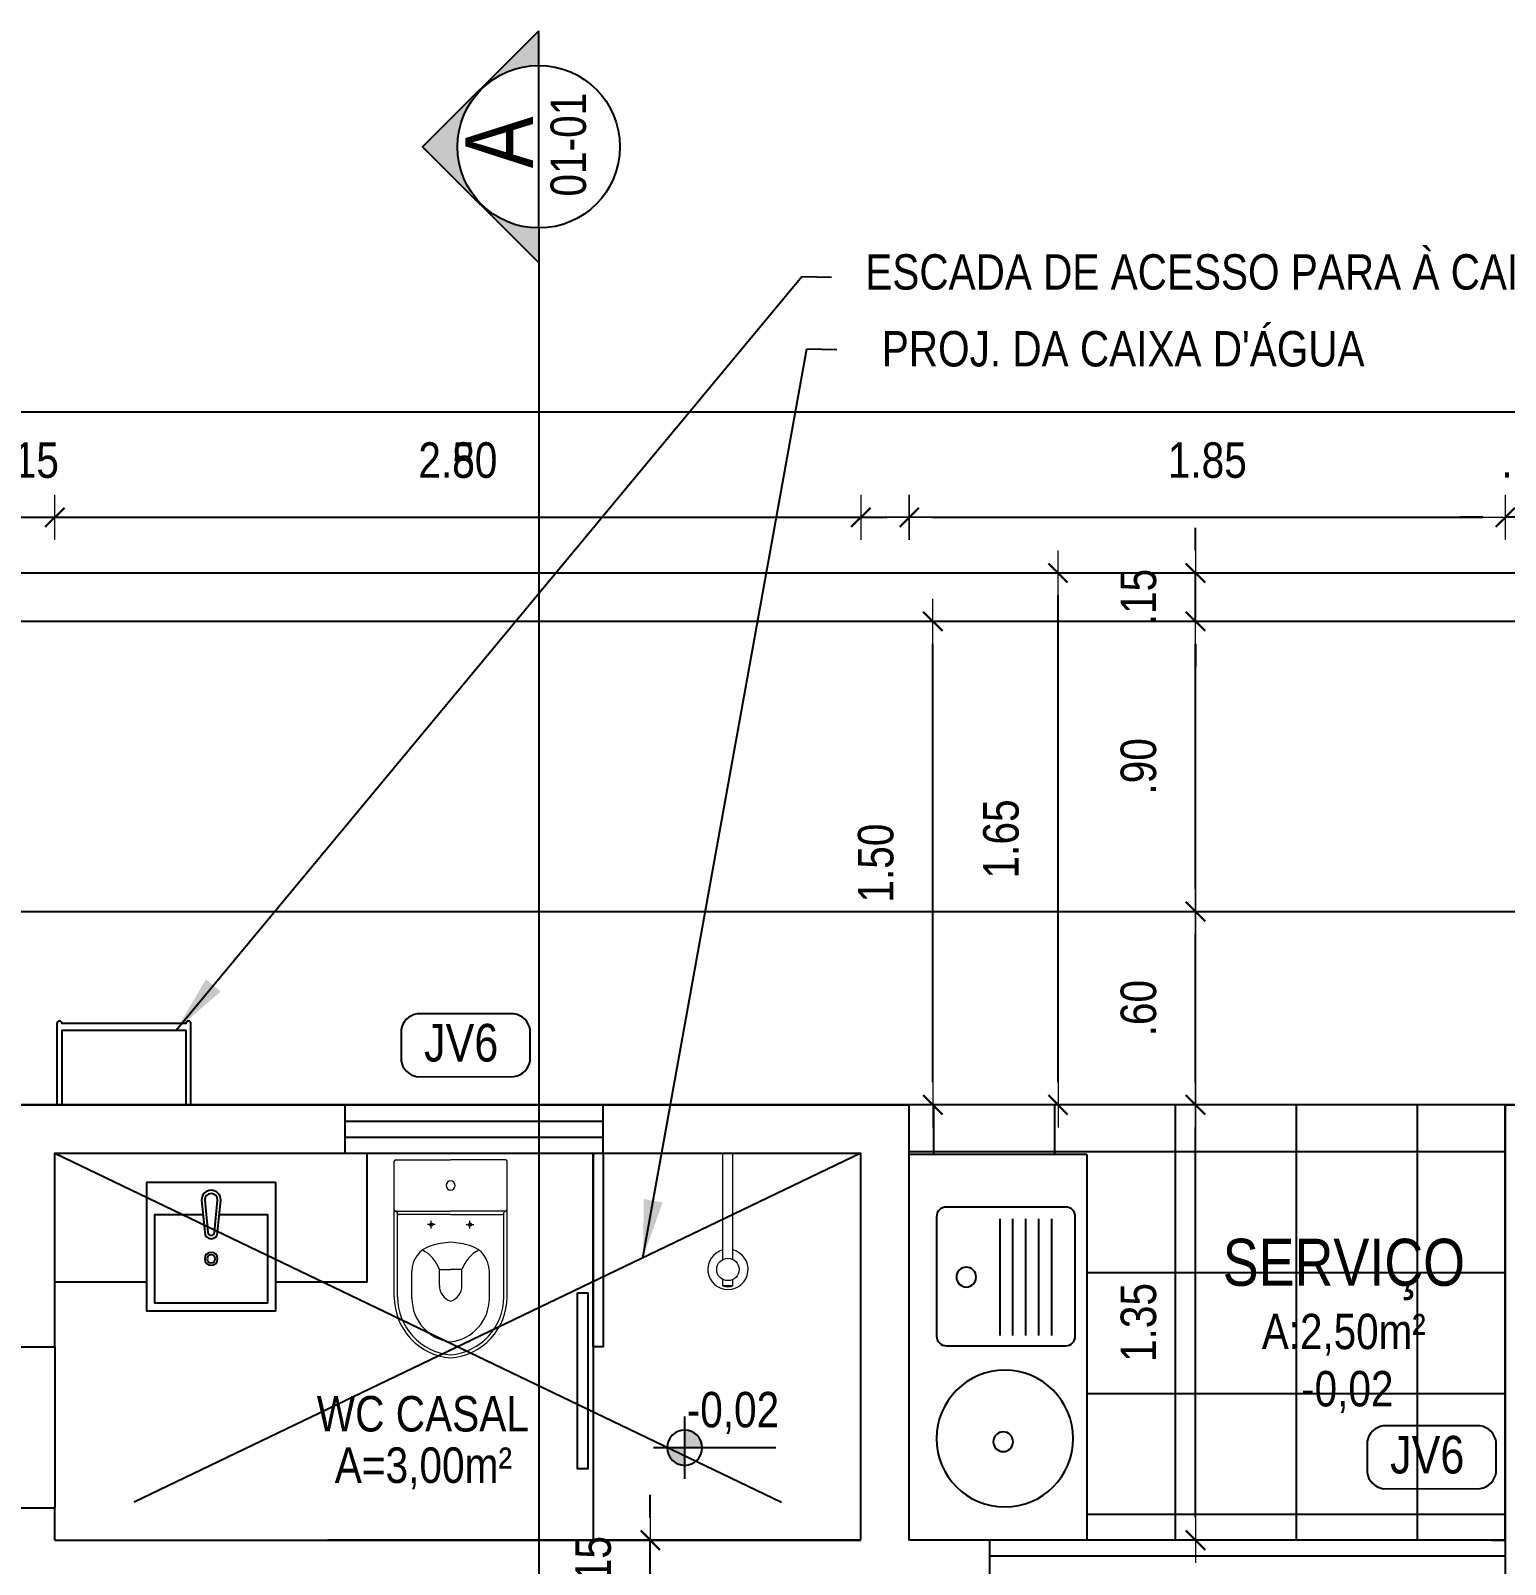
# Model space of a CAD drawing. Header units: millimetres. Extents: x -677 to -23, y -135 to 1112.
# Drawn here: x -60.97 to -56.396, y 846.009 to 850.766 of the extents above; entities that cross this region are included whole.
import ezdxf
from ezdxf.enums import TextEntityAlignment as Align

# ---------------------------------------------------------------- set-up
doc = ezdxf.new("R2010")
doc.units = ezdxf.units.MM
doc.header["$LTSCALE"] = 20
doc.header["$MEASUREMENT"] = 0
doc.header["$PDSIZE"] = -5
doc.linetypes.add('DASHDOT2', pattern=[0.5, 0.25, -0.125, 0, -0.125])
doc.linetypes.add('HIDDEN2', pattern=[0.1875, 0.125, -0.0625])
doc.layers.get('0').update_dxf_attribs({"linetype": 'CONTINUOUS'})
doc.layers.get('Defpoints').update_dxf_attribs({"linetype": 'CONTINUOUS'})
for name, color, linetype in [('AR-ALV', 5, 'CONTINUOUS'), ('AR-MOB', 252, 'CONTINUOUS'), ('COTA', 7, 'CONTINUOUS'), ('COTAS', 7, 'CONTINUOUS'), ('COTAS01', 7, 'CONTINUOUS'), ('DIVERSOS', 1, 'CONTINUOUS'), ('E-txt-g', 3, 'CONTINUOUS'), ('ESPECIFICAÇÃO02', 7, 'CONTINUOUS'), ('Layer1', 7, 'CONTINUOUS'), ('LAYER4', 7, 'CONTINUOUS'), ('LAYER5', 8, 'CONTINUOUS'), ('LAYER7', 4, 'CONTINUOUS'), ('MOB', 251, 'CONTINUOUS')]:
    doc.layers.add(name, color=color, linetype=linetype)
for name, color, linetype, lineweight in [('E-Cta-W', 7, 'CONTINUOUS', 20), ('E-Lay-9', 9, 'CONTINUOUS', 9), ('E-Pen-C', 4, 'CONTINUOUS', 15), ('E-Pen-G', 3, 'CONTINUOUS', 30), ('E-Txt-W', 7, 'CONTINUOUS', 20)]:
    doc.layers.add(name, color=color, linetype=linetype, lineweight=lineweight)
doc.styles.add('F2', font='swissc.ttf')
doc.styles.add('REG60', font='romans.shx', dxfattribs={"width": 0.8, "height": 0.15})
doc.styles.add('REG80', font='romans.shx', dxfattribs={"width": 0.8, "height": 0.2})
doc.dimstyles.new('DIMENSION-1', dxfattribs={"dimtxt": 0.11, "dimasz": 0.07, "dimexe": 1, "dimexo": 0, "dimgap": 0.12, "dimtad": 1, "dimzin": 7, "dimdsep": 46, "dimtxsty": 'F2', "dimblk1": 'TRACO', "dimblk2": 'TRACO', "dimsah": 1, "dimcen": 1, "dimse1": 1, "dimse2": 1, "dimclrd": 256, "dimclre": 256, "dimclrt": 6, "dimadec": 0, "dimazin": 0, "dimtfac": 1, "dimtix": 1, "dimtmove": 2, "dimatfit": 3, "dimldrblk": 'TRACO', "dimfxl": 1, "dimtolj": 1, "dimtzin": 0, "dimarcsym": 0})
doc.dimstyles.get("Standard").update_dxf_attribs({"dimtxt": 0.18, "dimasz": 0.18, "dimexe": 0.18, "dimexo": 0.0625, "dimgap": 0.09, "dimtad": 0, "dimtih": 1, "dimtoh": 1, "dimdec": 4, "dimzin": 0, "dimdsep": 46, "dimtxsty": 'Standard', "dimcen": 0.09, "dimadec": 0, "dimazin": 0, "dimtfac": 1, "dimtdec": 4, "dimtofl": 0, "dimtmove": 0, "dimatfit": 3, "dimfxl": 1, "dimtolj": 1, "dimtzin": 0, "dimarcsym": 0})

# ---------------------------------------------------------------- blocks, each defined once
blk = doc.blocks.new('TXT-AMB75')
at = {"layer": 'E-txt-g', "style": 'REG80', "width": 0.8, "flags": 8}
blk.add_attdef('TXT', text='', height=0.2, dxfattribs=at).set_placement((0.0055, 0.2964), align=Align.CENTER)
at = {"layer": 'E-Txt-W', "style": 'REG60', "width": 0.8, "flags": 8}
blk.add_attdef('TXT', text='', height=0.15, dxfattribs=at).set_placement((0.0055, 0.0271), align=Align.CENTER)
blk = doc.blocks.new('TRACO')
at = {"layer": 'E-Pen-C'}
for p, q in [((0, 1), (0, -1)), ((-1, 0), (1, 0))]:
    blk.add_line(p, q, dxfattribs=at)
at = {"layer": 'E-Pen-G'}
blk.add_line((-0.424, -0.424), (0.424, 0.424), dxfattribs=at)
blk = doc.blocks.new('*D357')
at = {"color": 4, "lineweight": -2}
blk.add_line((-60.9747, 849.2568), (-58.3147, 849.2568), dxfattribs=at)
at = {"layer": 'Defpoints', "color": 0, "linetype": 'Continuous'}
for p in [(-58.2447, 849.2568), (-58.2447, 847.434), (-61.0447, 847.284)]:
    blk.add_point(p, dxfattribs=at)
at = {"color": 4, "linetype": 'Continuous', "lineweight": -2, "xscale": 0.07, "yscale": 0.07, "zscale": 0.07, "rotation": 180}
blk.add_blockref('TRACO', (-61.0447, 849.2568), dxfattribs=at)
at = {"color": 4, "linetype": 'Continuous', "lineweight": -2, "xscale": 0.07, "yscale": 0.07, "zscale": 0.07}
blk.add_blockref('TRACO', (-58.2447, 849.2568), dxfattribs=at)
at = {"color": 4, "linetype": 'Continuous', "insert": (-59.6447, 849.4334), "char_height": 0.11, "attachment_point": 5, "style": 'F2'}
blk.add_mtext('\\A1;2.80', dxfattribs=at)
blk = doc.blocks.new('*D358')
at = {"color": 4, "lineweight": -2}
blk.add_line((-58.1747, 849.2568), (-56.466, 849.2568), dxfattribs=at)
at = {"layer": 'Defpoints', "color": 0, "linetype": 'Continuous'}
for p in [(-56.396, 849.2568), (-58.2447, 847.434), (-56.396, 847.434)]:
    blk.add_point(p, dxfattribs=at)
at = {"color": 4, "linetype": 'Continuous', "lineweight": -2, "xscale": 0.07, "yscale": 0.07, "zscale": 0.07, "rotation": 180}
blk.add_blockref('TRACO', (-58.2447, 849.2568), dxfattribs=at)
at = {"color": 4, "linetype": 'Continuous', "lineweight": -2, "xscale": 0.07, "yscale": 0.07, "zscale": 0.07}
blk.add_blockref('TRACO', (-56.396, 849.2568), dxfattribs=at)
at = {"color": 4, "linetype": 'Continuous', "insert": (-57.3203, 849.4333), "char_height": 0.11, "attachment_point": 5, "style": 'F2'}
blk.add_mtext('\\A1;1.85', dxfattribs=at)
blk = doc.blocks.new('vaso-s')
at = {"color": 8}
for start, end in [(0, 180), (180, 0)]:
    blk.add_arc((0.08, 0), 0.0143, start, end, dxfattribs=at)
at = {"layer": 'E-Lay-9', "color": 8}
for p, q in [((0, 0.17), (0, 0)), ((0.4256, 0.175), (0.005, 0.175)), ((0.16, 0.17), (0.16, 0.17)), ((0.16, 0.17), (0.16, 0)), ((0.4256, 0.165), (0.165, 0.165)), ((0.17, 0), (0.17, 0.16)), ((0.4306, 0.12), (0.3459, 0.12)), ((0.2134, 0.06), (0.1891, 0.06)), ((0.2013, 0.0479), (0.2013, 0.0722)), ((0.3406, 0.035), (0.3406, 0)), ((0.3906, 0.035), (0.3406, 0.035)), ((0, -0.17), (0, 0)), ((0.16, -0.17), (0.16, 0)), ((0.17, 0), (0.17, -0.1601)), ((0.3406, -0.035), (0.3406, 0)), ((0.3906, -0.035), (0.3406, -0.035)), ((0.2134, -0.06), (0.1891, -0.06)), ((0.2013, -0.0479), (0.2013, -0.0722)), ((0.4306, -0.12), (0.3459, -0.12)), ((0.4256, -0.175), (0.005, -0.175)), ((0.16, -0.17), (0.16, -0.17)), ((0.4256, -0.165), (0.165, -0.165))]:
    blk.add_line(p, q, dxfattribs=at)
for centre in [(0.2013, 0.06), (0.2013, -0.06)]:
    blk.add_circle(centre, 0.005, dxfattribs=at)
for centre, radius, start, end in [((0.005, 0.17), 0.005, 90, 180), ((0.155, 0.17), 0.005, 0, 90), ((0.165, 0.17), 0.00495, 180, 270), ((0.165, 0.16), 0.00495, 0, 90), ((0.4256, -0.015), 0.19, 4.5281, 90), ((0.4256, -0.015), 0.18, 4.7802, 90), ((0.3459, 0.0375), 0.0825, 90, 163.0355), ((0.4306, -0.015), 0.135, 6.3794, 90), ((0.518, -0.015), 0.2624, 163.0355, 176.7233), ((0.3754, 0.1358), 0.1066, 206.9395, 250.9647), ((0.3906, -0.015), 0.05, 17.4576, 90), ((0.518, 0.015), 0.2624, 183.2767, 196.9645), ((0.3754, -0.1358), 0.1066, 109.0353, 153.0605), ((0.3906, 0.015), 0.05, 270, 342.5424), ((0.4256, 0.015), 0.19, 270, 355.4719), ((0.4256, 0.015), 0.18, 270, 355.2198), ((0.4306, 0.015), 0.135, 270, 353.6206), ((0.3459, -0.0375), 0.0825, 196.9645, 270), ((0.005, -0.17), 0.005, 180, 270), ((0.155, -0.17), 0.005, 270, 0), ((0.165, -0.17), 0.00495, 90, 180), ((0.165, -0.1601), 0.00495, 270, 0)]:
    blk.add_arc(centre, radius, start, end, dxfattribs=at)
blk = doc.blocks.new('Chuveiro')
at = {"layer": 'E-Lay-9', "color": 8}
for p, q in [((-0.0311, 0.0156), (-0.3604, 0.0156)), ((0.0509, 0.0156), (0.0311, 0.0156)), ((0.0509, 0.0156), (0.0509, -0.0156)), ((-0.0311, -0.0156), (-0.3604, -0.0156)), ((0.0509, -0.0156), (0.0311, -0.0156))]:
    blk.add_line(p, q, dxfattribs=at)
blk.add_circle((0, 0), 0.0348, dxfattribs=at)
for centre, radius, start, end in [((0, 0), 0.0624, 194.4775, 165.5225), ((0.0093, 0), 0.0444, 339.4266, 20.5734)]:
    blk.add_arc(centre, radius, start, end, dxfattribs=at)
blk = doc.blocks.new('CUBA QUADRADA-flat-4-flat-1')
at = {"layer": 'MOB'}
blk.add_lwpolyline([(0, -0.2), (0.4, -0.2), (0.4, 0.2), (0, 0.2)], close=True, dxfattribs=at)
blk.add_lwpolyline([(0.1, -0.0255), (0.1, -0.175), (0.375, -0.175), (0.375, 0.175), (0.1, 0.175), (0.1, 0.0255)], dxfattribs=at)
for points in [[(0.155, -0.02), (0.055, -0.03, -1), (0.055, 0.03), (0.155, 0.02, -1)], [(0.155, -0.01), (0.055, -0.02, -1), (0.055, 0.02), (0.155, 0.01, -1)]]:
    blk.add_lwpolyline(points, format="xyb", close=True, dxfattribs=at)
for radius in [0.02, 0.0125]:
    blk.add_circle((0.2375, 0), radius, dxfattribs=at)
blk = doc.blocks.new('*D338')
at = {"color": 4, "lineweight": -2}
blk.add_line((-66.3793, 849.5838), (-41.5193, 849.5838), dxfattribs=at)
at = {"layer": 'Defpoints', "color": 0, "linetype": 'Continuous'}
for p in [(-41.4493, 849.5838), (-66.4493, 849.084), (-41.4493, 849.084)]:
    blk.add_point(p, dxfattribs=at)
at = {"color": 4, "linetype": 'Continuous', "lineweight": -2, "xscale": 0.07, "yscale": 0.07, "zscale": 0.07, "rotation": 180}
blk.add_blockref('TRACO', (-66.4493, 849.5838), dxfattribs=at)
at = {"color": 4, "linetype": 'Continuous', "lineweight": -2, "xscale": 0.07, "yscale": 0.07, "zscale": 0.07}
blk.add_blockref('TRACO', (-41.4493, 849.5838), dxfattribs=at)
at = {"color": 4, "linetype": 'Continuous', "insert": (-51.5993, 849.81), "char_height": 0.11, "attachment_point": 5, "style": 'F2'}
blk.add_mtext('\\A1;25.00', dxfattribs=at)
blk = doc.blocks.new('*D280')
at = {"color": 4, "lineweight": -2}
blk.add_line((-57.3569, 846.154), (-57.3569, 847.364), dxfattribs=at)
at = {"layer": 'Defpoints', "color": 0, "linetype": 'Continuous'}
for p in [(-57.6547, 847.434), (-57.3569, 847.434), (-57.6547, 846.084)]:
    blk.add_point(p, dxfattribs=at)
at = {"color": 4, "linetype": 'Continuous', "lineweight": -2, "xscale": 0.07, "yscale": 0.07, "zscale": 0.07}
for p, rotation in [((-57.3569, 847.434), 90), ((-57.3569, 846.084), 270)]:
    blk.add_blockref('TRACO', p, dxfattribs=dict(at, rotation=rotation))
at = {"color": 4, "linetype": 'Continuous', "insert": (-57.5333, 846.759), "char_height": 0.11, "attachment_point": 5, "rotation": 90, "style": 'F2'}
blk.add_mtext('\\A1;1.35', dxfattribs=at)
blk = doc.blocks.new('*D285')
at = {"color": 4, "lineweight": -2}
for p, q in [((-59.0479, 846.154), (-59.0479, 846.224)), ((-59.0479, 845.934), (-59.0479, 846.084)), ((-59.0479, 845.864), (-59.0479, 845.794))]:
    blk.add_line(p, q, dxfattribs=at)
at = {"layer": 'Defpoints', "color": 0, "linetype": 'Continuous'}
for p in [(-59.4255, 846.084), (-59.0479, 846.084), (-59.4255, 845.934)]:
    blk.add_point(p, dxfattribs=at)
at = {"color": 4, "linetype": 'Continuous', "lineweight": -2, "xscale": 0.07, "yscale": 0.07, "zscale": 0.07}
for p, rotation in [((-59.0479, 846.084), 270), ((-59.0479, 845.934), 90)]:
    blk.add_blockref('TRACO', p, dxfattribs=dict(at, rotation=rotation))
at = {"color": 4, "linetype": 'Continuous', "insert": (-59.2244, 846.009), "char_height": 0.11, "attachment_point": 5, "rotation": 90, "style": 'F2'}
blk.add_mtext('\\A1;.15', dxfattribs=at)
blk = doc.blocks.new('A$C656368A0')
at = {"layer": 'COTAS01', "color": 8}
for p, q in [((0, 1.1964), (0, 0)), ((0, 1.1964), (0.5505, 1.1964)), ((0.1097, 0.997), (0.1097, 0.6345)), ((0.1497, 0.997), (0.1497, 0.6345)), ((0.1897, 0.997), (0.1897, 0.6345)), ((0.2298, 0.997), (0.2298, 0.6345)), ((0.2698, 0.997), (0.2698, 0.6345)), ((0, 0), (0.5505, 0))]:
    blk.add_line(p, q, dxfattribs=at)
for centre in [(0.3736, 0.8158), (0.2591, 0.3053)]:
    blk.add_circle(centre, 0.0307, dxfattribs=at)
at = {"layer": 'ESPECIFICAÇÃO02', "color": 8}
blk.add_lwpolyline([(0.4658, 0.6329, -0.414214), (0.4357, 0.6029), (0.0655, 0.6029, -0.414214), (0.0354, 0.6329), (0.0354, 1.0032, -0.414214), (0.0655, 1.0332), (0.4357, 1.0332, -0.414214), (0.4658, 1.0032)], format="xyb", close=True, dxfattribs=at)
blk.add_circle((0.2541, 0.3149), 0.212, dxfattribs=at)
blk = doc.blocks.new('*D291')
at = {"color": 4, "lineweight": -2}
blk.add_line((-57.3569, 847.504), (-57.3569, 847.964), dxfattribs=at)
at = {"layer": 'Defpoints', "color": 0, "linetype": 'Continuous'}
for p in [(-60.1958, 848.034), (-57.3569, 848.034), (-60.1958, 847.434)]:
    blk.add_point(p, dxfattribs=at)
at = {"color": 4, "linetype": 'Continuous', "lineweight": -2, "xscale": 0.07, "yscale": 0.07, "zscale": 0.07}
for p, rotation in [((-57.3569, 848.034), 90), ((-57.3569, 847.434), 270)]:
    blk.add_blockref('TRACO', p, dxfattribs=dict(at, rotation=rotation))
at = {"color": 4, "linetype": 'Continuous', "insert": (-57.5333, 847.734), "char_height": 0.11, "attachment_point": 5, "rotation": 90, "style": 'F2'}
blk.add_mtext('\\A1;.60', dxfattribs=at)
blk = doc.blocks.new('*D292')
at = {"color": 4, "lineweight": -2}
blk.add_line((-57.3569, 848.104), (-57.3569, 848.864), dxfattribs=at)
at = {"layer": 'Defpoints', "color": 0, "linetype": 'Continuous'}
for p in [(-57.3569, 848.934), (-57.3569, 848.934), (-60.1958, 848.034)]:
    blk.add_point(p, dxfattribs=at)
at = {"color": 4, "linetype": 'Continuous', "lineweight": -2, "xscale": 0.07, "yscale": 0.07, "zscale": 0.07}
for p, rotation in [((-57.3569, 848.934), 90), ((-57.3569, 848.034), 270)]:
    blk.add_blockref('TRACO', p, dxfattribs=dict(at, rotation=rotation))
at = {"color": 4, "linetype": 'Continuous', "insert": (-57.5333, 848.484), "char_height": 0.11, "attachment_point": 5, "rotation": 90, "style": 'F2'}
blk.add_mtext('\\A1;.90', dxfattribs=at)
blk = doc.blocks.new('*D293')
at = {"color": 4, "lineweight": -2}
for p, q in [((-57.3569, 849.154), (-57.3569, 849.224)), ((-57.3569, 848.934), (-57.3569, 849.084)), ((-57.3569, 848.864), (-57.3569, 848.794))]:
    blk.add_line(p, q, dxfattribs=at)
at = {"layer": 'Defpoints', "color": 0, "linetype": 'Continuous'}
for p in [(-57.3569, 849.084), (-57.2661, 849.084), (-57.3569, 848.934)]:
    blk.add_point(p, dxfattribs=at)
at = {"color": 4, "linetype": 'Continuous', "lineweight": -2, "xscale": 0.07, "yscale": 0.07, "zscale": 0.07}
for p, rotation in [((-57.3569, 849.084), 270), ((-57.3569, 848.934), 90)]:
    blk.add_blockref('TRACO', p, dxfattribs=dict(at, rotation=rotation))
at = {"color": 4, "linetype": 'Continuous', "insert": (-57.5333, 849.009), "char_height": 0.11, "attachment_point": 5, "rotation": 90, "style": 'F2'}
blk.add_mtext('\\A1;.15', dxfattribs=at)
blk = doc.blocks.new('*D294')
at = {"color": 4, "lineweight": -2}
blk.add_line((-57.7833, 847.504), (-57.7833, 849.014), dxfattribs=at)
at = {"layer": 'Defpoints', "color": 0, "linetype": 'Continuous'}
for p in [(-57.7833, 849.084), (-57.7748, 849.084), (-57.7748, 847.434)]:
    blk.add_point(p, dxfattribs=at)
at = {"color": 4, "linetype": 'Continuous', "lineweight": -2, "xscale": 0.07, "yscale": 0.07, "zscale": 0.07}
for p, rotation in [((-57.7833, 849.084), 90), ((-57.7833, 847.434), 270)]:
    blk.add_blockref('TRACO', p, dxfattribs=dict(at, rotation=rotation))
at = {"color": 4, "linetype": 'Continuous', "insert": (-57.9597, 848.259), "char_height": 0.11, "attachment_point": 5, "rotation": 90, "style": 'F2'}
blk.add_mtext('\\A1;1.65', dxfattribs=at)
blk = doc.blocks.new('*D315')
at = {"color": 4, "lineweight": -2}
blk.add_line((-58.1717, 847.504), (-58.1717, 848.864), dxfattribs=at)
at = {"layer": 'Defpoints', "color": 0, "linetype": 'Continuous'}
for p in [(-58.1717, 848.934), (-58.1108, 848.934), (-58.1108, 847.434)]:
    blk.add_point(p, dxfattribs=at)
at = {"color": 4, "linetype": 'Continuous', "lineweight": -2, "xscale": 0.07, "yscale": 0.07, "zscale": 0.07}
for p, rotation in [((-58.1717, 848.934), 90), ((-58.1717, 847.434), 270)]:
    blk.add_blockref('TRACO', p, dxfattribs=dict(at, rotation=rotation))
at = {"color": 4, "linetype": 'Continuous', "insert": (-58.3482, 848.184), "char_height": 0.11, "attachment_point": 5, "rotation": 90, "style": 'F2'}
blk.add_mtext('\\A1;1.50', dxfattribs=at)
blk = doc.blocks.new('A$C52F82244')
at = {"layer": 'LAYER5'}
blk.add_hatch(color=2, dxfattribs=at).paths.add_polyline_path([(0.5, 0.85), (0, 0.35), (0.15, 0.35, -1), (0.85, 0.35), (1, 0.35)])
at = {"layer": 'LAYER4', "color": 2}
blk.add_line((0.15, 0.35), (0.85, 0.35), dxfattribs=at)
at = {"layer": 'LAYER7', "color": 2}
for p, q in [((0.5, 0.85), (0, 0.35)), ((0.5, 0.85), (1, 0.35)), ((0.15, 0.35), (0, 0.35)), ((0.85, 0.35), (1, 0.35))]:
    blk.add_line(p, q, dxfattribs=at)
blk.add_circle((0.5, 0.35), 0.35, dxfattribs=at)
blk = doc.blocks.new('*D273')
at = {"color": 4, "lineweight": -2}
for p, q in [((-56.466, 849.2568), (-56.536, 849.2568)), ((-56.246, 849.2568), (-56.396, 849.2568)), ((-56.176, 849.2568), (-56.106, 849.2568))]:
    blk.add_line(p, q, dxfattribs=at)
at = {"layer": 'Defpoints', "color": 0, "linetype": 'Continuous'}
for p in [(-56.396, 849.2568), (-56.396, 847.401), (-56.246, 847.284)]:
    blk.add_point(p, dxfattribs=at)
at = {"color": 4, "linetype": 'Continuous', "lineweight": -2, "xscale": 0.07, "yscale": 0.07, "zscale": 0.07}
blk.add_blockref('TRACO', (-56.396, 849.2568), dxfattribs=at)
at = {"color": 4, "linetype": 'Continuous', "lineweight": -2, "xscale": 0.07, "yscale": 0.07, "zscale": 0.07, "rotation": 180}
blk.add_blockref('TRACO', (-56.246, 849.2568), dxfattribs=at)
at = {"color": 4, "linetype": 'Continuous', "insert": (-56.321, 849.4333), "char_height": 0.11, "attachment_point": 5, "style": 'F2'}
blk.add_mtext('\\A1;.15', dxfattribs=at)
blk = doc.blocks.new('*D363')
at = {"color": 4, "lineweight": -2}
blk.add_line((-60.8247, 849.2568), (-58.4647, 849.2568), dxfattribs=at)
at = {"layer": 'Defpoints', "color": 0, "linetype": 'Continuous'}
for p in [(-58.3947, 849.2568), (-60.8947, 847.284), (-58.3947, 847.284)]:
    blk.add_point(p, dxfattribs=at)
at = {"color": 4, "linetype": 'Continuous', "lineweight": -2, "xscale": 0.07, "yscale": 0.07, "zscale": 0.07, "rotation": 180}
blk.add_blockref('TRACO', (-60.8947, 849.2568), dxfattribs=at)
at = {"color": 4, "linetype": 'Continuous', "lineweight": -2, "xscale": 0.07, "yscale": 0.07, "zscale": 0.07}
blk.add_blockref('TRACO', (-58.3947, 849.2568), dxfattribs=at)
at = {"color": 4, "linetype": 'Continuous', "insert": (-59.6447, 849.4334), "char_height": 0.11, "attachment_point": 5, "style": 'F2'}
blk.add_mtext('\\A1;2.50', dxfattribs=at)
blk = doc.blocks.new('*D521')
at = {"color": 4, "lineweight": -2}
for p, q in [((-61.1147, 849.2568), (-61.1847, 849.2568)), ((-61.0447, 849.2568), (-60.8947, 849.2568)), ((-60.8247, 849.2568), (-60.7547, 849.2568))]:
    blk.add_line(p, q, dxfattribs=at)
at = {"layer": 'Defpoints', "color": 0, "linetype": 'Continuous'}
for p in [(-60.8947, 849.2568), (-61.0447, 847.284), (-60.8947, 847.284)]:
    blk.add_point(p, dxfattribs=at)
at = {"color": 4, "linetype": 'Continuous', "lineweight": -2, "xscale": 0.07, "yscale": 0.07, "zscale": 0.07}
blk.add_blockref('TRACO', (-61.0447, 849.2568), dxfattribs=at)
at = {"color": 4, "linetype": 'Continuous', "lineweight": -2, "xscale": 0.07, "yscale": 0.07, "zscale": 0.07, "rotation": 180}
blk.add_blockref('TRACO', (-60.8947, 849.2568), dxfattribs=at)
at = {"color": 4, "linetype": 'Continuous', "insert": (-60.9697, 849.4333), "char_height": 0.11, "attachment_point": 5, "style": 'F2'}
blk.add_mtext('\\A1;.15', dxfattribs=at)
blk = doc.blocks.new('NIVEL')
at = {"layer": 'DIVERSOS'}
h = blk.add_hatch(color=7, dxfattribs=at)
h.paths.add_polyline_path([(0, 0.137, 0.414214), (-0.137, 0), (0, 0)])
h.paths.add_polyline_path([(0, 0), (0, -0.137, 0.414214), (0.137, 0)])
at = {"layer": 'DIVERSOS', "color": 7}
for p, q in [((0, 0.242), (0, -0.242)), ((0.709, 0), (-0.242, 0))]:
    blk.add_line(p, q, dxfattribs=at)
blk.add_circle((0, 0), 0.137, dxfattribs=at)

msp = doc.modelspace()

# ---------------------------------------------------------------- hatches: boundary and pattern name
h = msp.add_hatch()
h.set_pattern_fill('ANSI37,_O', color=8, scale=3, angle=45)
h.set_pattern_definition([(90, (-84.41893, 307.66377), (-0.375, 6e-17), []), (180, (-84.41893, 307.66377), (-6e-17, -0.375), [])])
h.paths.add_polyline_path([(-58.2447, 847.434), (-58.2447, 847.2804), (-57.6942, 847.2804), (-57.6942, 846.084), (-56.396, 846.084), (-56.396, 847.434)])
h.paths.add_polyline_path([(-57.2851, 846.7799), (-56.5083, 846.7799), (-56.5083, 847.0707), (-57.2851, 847.0707)], flags=24)
h.paths.add_polyline_path([(-57.193, 846.6228), (-56.6011, 846.6228), (-56.6011, 846.8196), (-57.193, 846.8196)], flags=24)
h.paths.add_polyline_path([(-57.4174, 846.6023), (-57.4174, 846.9125), (-57.6478, 846.9125), (-57.6478, 846.6023)], flags=24)
h.paths.add_polyline_path([(-57.0623, 846.445), (-56.6939, 846.445), (-56.6939, 846.6424), (-57.0623, 846.6424)], flags=24)

# ---------------------------------------------------------------- linework, layer by layer
at = {"color": 5, "linetype": 'Continuous'}
for p, q in [((-66.4493, 849.084), (-41.4493, 849.084)), ((-66.2993, 848.934), (-41.5993, 848.934)), ((-63.2982, 847.434), (-58.2447, 847.434)), ((-58.2447, 846.084), (-58.2447, 847.434)), ((-56.396, 847.434), (-54.796, 847.434)), ((-56.396, 846.084), (-56.396, 847.434)), ((-60.8947, 847.284), (-58.3947, 847.284)), ((-60.8947, 846.684), (-60.8947, 847.284)), ((-58.3947, 846.084), (-58.3947, 847.284)), ((-61.0447, 846.684), (-60.8947, 846.684)), ((-61.0447, 846.184), (-60.8947, 846.184)), ((-60.8947, 846.084), (-60.8947, 846.184)), ((-60.8947, 846.084), (-59.3939, 846.084)), ((-60.1447, 846.084), (-58.3947, 846.084)), ((-58.3947, 846.084), (-60.0482, 846.084)), ((-57.996, 846.084), (-58.2447, 846.084)), ((-57.996, 846.084), (-57.996, 845.934)), ((-56.396, 846.084), (-56.396, 845.934))]:
    msp.add_line(p, q, dxfattribs=at)
at = {"color": 8}
msp.add_line((-59.2247, 847.284), (-59.2247, 846.084), dxfattribs=at)
at = {"color": 8, "linetype": 'Continuous'}
for p, q in [((-60.8947, 846.684), (-60.8947, 846.184)), ((-56.4389, 846.084), (-56.396, 846.084))]:
    msp.add_line(p, q, dxfattribs=at)
at = {"color": 7, "linetype": 'Continuous'}
msp.add_lwpolyline([(-60.8884, 847.434), (-60.4724, 847.434), (-60.4724, 847.686, 1), (-60.4884, 847.686), (-60.8724, 847.686, 1), (-60.8884, 847.686)], format="xyb", close=True, dxfattribs=at)
msp.add_lwpolyline([(-60.4884, 847.434), (-60.8724, 847.434), (-60.8724, 847.666), (-60.4884, 847.666)], close=True, dxfattribs=at)
at = {"color": 8, "linetype": 'Continuous', "flags": 128}
msp.add_lwpolyline([(-63.2982, 847.434), (-63.2982, 842.084), (-51.5893, 842.084), (-51.5893, 843.434), (-50.7393, 843.434), (-50.7393, 842.084), (-44.5893, 842.084), (-44.5893, 845.384), (-47.9393, 845.384), (-47.9393, 847.434), (-56.396, 847.434), (-56.396, 846.084), (-58.2447, 846.084), (-58.2447, 847.434), (-63.2982, 847.434)], dxfattribs=at)
at = {"color": 8}
msp.add_lwpolyline([(-60.6099, 846.884), (-60.8947, 846.884), (-60.8947, 847.284), (-59.9275, 847.284), (-59.9275, 846.884), (-60.2099, 846.884)], dxfattribs=at)
at = {"color": 7}
for points in [[(-59.2247, 847.284), (-59.194, 847.284), (-59.194, 846.684), (-59.2247, 846.684)], [(-59.2738, 846.8508), (-59.2414, 846.8508), (-59.2414, 846.3054), (-59.2738, 846.3054)]]:
    msp.add_lwpolyline(points, close=True, dxfattribs=at)
at = {"layer": 'AR-ALV', "color": 2, "linetype": 'DASHDOT2'}
msp.add_line((-59.3939, 850.154), (-59.3939, 840.5305), dxfattribs=at)
at = {"layer": 'COTA', "color": 8, "linetype": 'Continuous'}
for p, q in [((-63.8982, 848.034), (-47.3393, 848.034)), ((-56.396, 847.434), (-58.2447, 847.434)), ((-56.396, 846.084), (-57.996, 846.084))]:
    msp.add_line(p, q, dxfattribs=at)
at = {"layer": 'COTA', "color": 7, "linetype": 'HIDDEN2'}
for p, q in [((-59.994, 847.284), (-59.994, 847.434)), ((-59.194, 847.284), (-59.194, 847.434)), ((-59.994, 847.384), (-59.194, 847.384)), ((-59.994, 847.334), (-59.194, 847.334))]:
    msp.add_line(p, q, dxfattribs=at)
at = {"layer": 'COTA', "color": 8, "linetype": 'HIDDEN2'}
for p, q in [((-60.8947, 847.284), (-58.3947, 846.084)), ((-58.3947, 847.284), (-60.8947, 846.084))]:
    msp.add_line(p, q, dxfattribs=at)
at = {"layer": 'COTA', "color": 7, "linetype": 'Continuous'}
msp.add_line((-56.396, 846.034), (-57.996, 846.034), dxfattribs=at)
at = {"layer": 'COTA', "color": 4, "linetype": 'Continuous'}
for points in [[(-59.4206, 847.6665, 0.331371), (-59.4706, 847.7165), (-59.7708, 847.7162, 0.332506), (-59.8209, 847.6665), (-59.8209, 847.5718, 0.330378), (-59.7709, 847.5215), (-59.4706, 847.5218, 0.331371), (-59.4206, 847.5718)], [(-56.4243, 846.3886, 0.331371), (-56.4743, 846.4386), (-56.7745, 846.4383, 0.332506), (-56.8246, 846.3886), (-56.8246, 846.2939, 0.330378), (-56.7746, 846.2436), (-56.4743, 846.2439, 0.331371), (-56.4243, 846.2939)]]:
    msp.add_lwpolyline(points, format="xyb", close=True, dxfattribs=at)

# ---------------------------------------------------------------- block references
ref = msp.add_blockref('TXT-AMB75', (-56.9015, 846.6568), dxfattribs=dict(xscale=0.7290000000000001, yscale=0.7290000000000001, zscale=0.7290000000000001))
ref.add_attrib('TXT', 'SERVIÇO', dxfattribs={"layer": 'E-txt-g', "color": 2, "height": 0.1458, "style": 'F2'}).set_placement((-56.8967, 846.8729), align=Align.CENTER)
ref.add_attrib('TXT', 'A:2,50m²', dxfattribs={"layer": 'E-Txt-W', "height": 0.10935, "style": 'F2'}).set_placement((-56.897, 846.6766), align=Align.CENTER)
ref = msp.add_blockref('TXT-AMB75', (-59.7562, 846.2049), dxfattribs=dict(xscale=0.7290000000000001, yscale=0.7290000000000001, zscale=0.7290000000000001))
ref.add_attrib('TXT', 'WC CASAL', dxfattribs={"layer": 'E-txt-g', "color": 2, "height": 0.11, "style": 'F2'}).set_placement((-59.7533, 846.421), align=Align.CENTER)
ref.add_attrib('TXT', 'A=3,00m²', dxfattribs={"layer": 'E-Txt-W', "height": 0.11, "style": 'F2'}).set_placement((-59.7517, 846.2615), align=Align.CENTER)
at = {"layer": 'AR-MOB', "xscale": -1, "rotation": 90}
msp.add_blockref('CUBA QUADRADA-flat-4-flat-1', (-60.4099, 847.194), dxfattribs=at)
at = {"layer": 'COTAS', "ltscale": 0.35, "xscale": -1}
msp.add_blockref('A$C656368A0', (-57.6942, 846.084), dxfattribs=at)
at = {"layer": 'E-Lay-9', "color": 7, "rotation": 270}
for name, p in [('vaso-s', (-59.6671, 847.264)), ('Chuveiro', (-58.807, 846.9236))]:
    msp.add_blockref(name, p, dxfattribs=at)
at = {"layer": 'LAYER4', "color": 2, "xscale": 0.7200000000000001, "yscale": 0.7200000000000001, "zscale": 0.7200000000000001, "rotation": 90.00000000000001}
msp.add_blockref('A$C52F82244', (-59.1419, 850.046), dxfattribs=at)
at = {"layer": 'LAYER7', "color": 7, "linetype": 'Continuous', "xscale": -0.3985866620477118, "yscale": 0.3985866620477118, "zscale": 0.3985866620477118, "rotation": 180}
msp.add_blockref('NIVEL', (-58.9411, 846.3706), dxfattribs=at)

# ---------------------------------------------------------------- texts
at = {"color": 7, "style": 'F2'}
for s, height, p in [('01-01', 0.11, (-59.2472, 850.2515)), ('A', 0.2101, (-59.4115, 850.3394))]:
    msp.add_text(s, height=height, rotation=90, dxfattribs=at).set_placement(p)
at = {"layer": 'E-Cta-W', "color": 4, "style": 'F2'}
for s, p in [("ESCADA DE ACESSO PARA À CAIXA D'ÁGUA", (-58.381, 849.9628)), ("PROJ. DA CAIXA D'ÁGUA", (-58.3299, 849.7246))]:
    msp.add_text(s, height=0.109719, dxfattribs=at).set_placement(p)
at = {"layer": 'Layer1', "color": 4, "linetype": 'Continuous', "style": 'F2'}
for p in [(-59.7495, 847.6852, 1.712), (-56.7532, 846.4073, 1.712)]:
    msp.add_text('JV6', height=0.11659, dxfattribs=at).set_placement(p, align=Align.TOP_LEFT)
at = {"layer": 'Layer1', "color": 7, "linetype": 'Continuous', "style": 'F2'}
for p in [(-57.0294, 846.6086), (-58.9348, 846.5436)]:
    msp.add_text('-0,02', height=0.10972, dxfattribs=at).set_placement(p, align=Align.TOP_LEFT)

# ---------------------------------------------------------------- dimensions: what is measured, and where the dimension line sits
at = {"color": 8, "linetype": 'Continuous'}
dim = msp.add_linear_dim(base=(-41.4493, 849.5838), p1=(-66.4493, 849.084), p2=(-41.4493, 849.084), dimstyle='DIMENSION-1', override={"dimclrd": 4, "dimclrt": 4, "dimadec": 8, "dimfxl": 0.5, "dimfxlon": 1}, dxfattribs=at)
dim.commit()
dim.dimension.update_dxf_attribs({"geometry": '*D338', "text_midpoint": (-51.5993, 849.81), "dimtype": 160})
for base, p1, p2, picture, middle in [((-60.8947, 849.2568), (-61.0447, 847.284), (-60.8947, 847.284), '*D521', (-60.9697, 849.4333)), ((-58.2447, 849.2568), (-61.0447, 847.284), (-58.2447, 847.434), '*D357', (-59.6447, 849.4334)), ((-58.3947, 849.2568), (-60.8947, 847.284), (-58.3947, 847.284), '*D363', (-59.6447, 849.4334)), ((-56.396, 849.2568), (-58.2447, 847.434), (-56.396, 847.434), '*D358', (-57.3203, 849.4333))]:
    dim = msp.add_linear_dim(base=base, p1=p1, p2=p2, dimstyle='DIMENSION-1', override={"dimclrd": 4, "dimclrt": 4, "dimadec": 8, "dimfxl": 0.5, "dimfxlon": 1}, dxfattribs=at)
    dim.commit()
    dim.dimension.update_dxf_attribs({"geometry": picture, "text_midpoint": middle})
for base, p1, p2, angle, picture, middle in [((-56.396, 849.2568), (-56.246, 847.284), (-56.396, 847.401), 180, '*D273', (-56.321, 849.4333)), ((-57.3569, 849.084), (-57.3569, 848.934), (-57.2661, 849.084), 90, '*D293', (-57.5333, 849.009)), ((-57.7833, 849.084), (-57.7748, 847.434), (-57.7748, 849.084), 90, '*D294', (-57.9597, 848.259)), ((-57.3569, 848.934), (-60.1958, 848.034), (-57.3569, 848.934), 90, '*D292', (-57.5333, 848.484)), ((-58.1717, 848.934), (-58.1108, 847.434), (-58.1108, 848.934), 90, '*D315', (-58.3482, 848.184)), ((-57.3569, 848.034), (-60.1958, 847.434), (-60.1958, 848.034), 90, '*D291', (-57.5333, 847.734)), ((-57.3569, 847.434), (-57.6547, 846.084), (-57.6547, 847.434), 90, '*D280', (-57.5333, 846.759)), ((-59.0479, 846.084), (-59.4255, 845.934), (-59.4255, 846.084), 90, '*D285', (-59.2244, 846.009))]:
    dim = msp.add_linear_dim(base=base, p1=p1, p2=p2, angle=angle, dimstyle='DIMENSION-1', override={"dimclrd": 4, "dimclrt": 4, "dimadec": 8, "dimfxl": 0.5, "dimfxlon": 1}, dxfattribs=at)
    dim.commit()
    dim.dimension.update_dxf_attribs({"geometry": picture, "text_midpoint": middle})

# ---------------------------------------------------------------- leaders
at = {"layer": 'E-Cta-W', "color": 4}
for points in [[(-60.5183, 847.666), (-58.5782, 850.0036), (-58.4855, 850.0019)], [(-59.0707, 846.9595), (-58.5622, 849.7791), (-58.4694, 849.7773)]]:
    msp.add_leader(points, dimstyle='Standard', dxfattribs=at)

doc.saveas('drawing.dxf')
